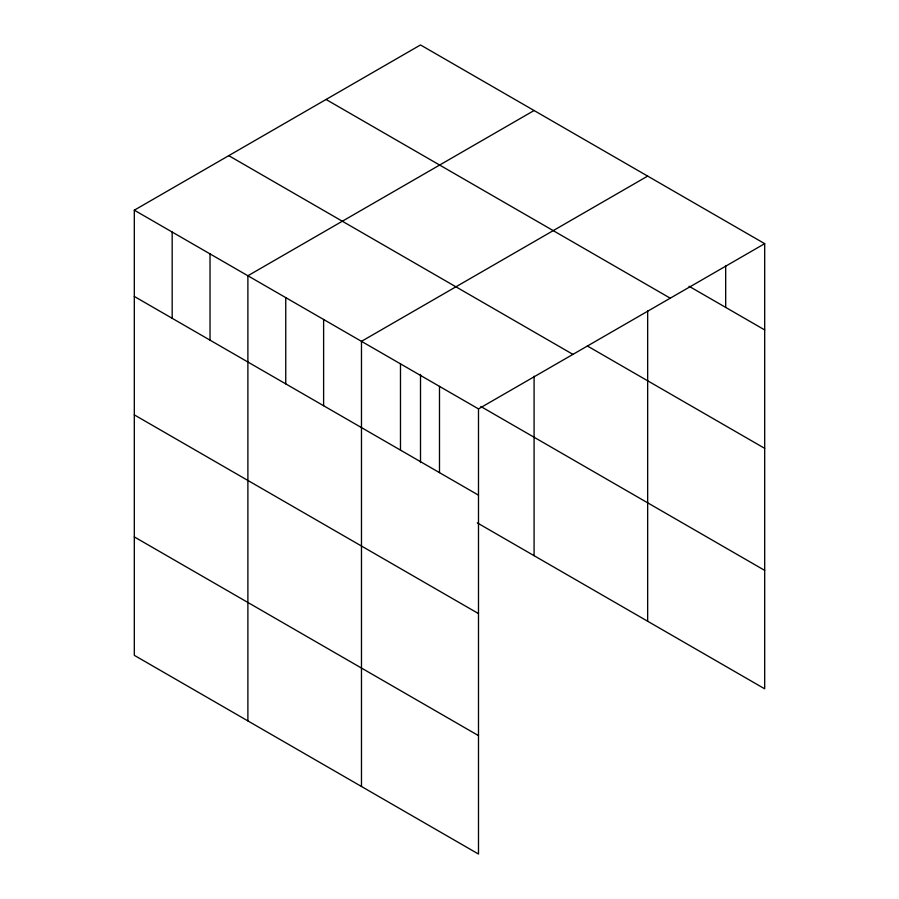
<?xml version="1.0" encoding="UTF-8"?>
<svg xmlns="http://www.w3.org/2000/svg" width="899" height="899" viewBox="0 0 899 899"><rect width="100%" height="100%" fill="white"/><g stroke="black" fill="none" stroke-linecap="round" stroke-linejoin="round"><path stroke-width="1.35" d="M134.311 210.186L478.493 408.899L478.493 854.05L134.311 655.337L134.311 210.186L420.507 44.95L764.689 243.663L764.689 688.814L477.29 522.892M647.662 310.56L647.662 621.254M534.085 110.521L247.888 275.757L247.888 720.908M647.662 176.103L361.477 341.339L361.477 786.49M478.493 408.899L764.689 243.663M689.039 286.253L764.689 329.922M326.056 99.474L670.249 298.187M587.328 345.958L764.689 448.354M228.751 155.651L572.944 354.375M480.841 406.505L764.689 570.382M134.311 296.445L478.493 495.158M134.311 414.877L478.493 613.59M134.311 536.905L478.493 735.618M725.684 265.666L725.684 307.402M534.085 376.232L534.085 555.683M439.487 386.379L439.487 472.638M420.507 374.422L420.507 462.558M400.482 363.859L400.482 450.118M323.618 319.471L323.618 405.73M285.747 297.614L285.747 383.873M210.029 253.9L210.029 340.159M172.17 232.043L172.17 318.302"/></g></svg>
